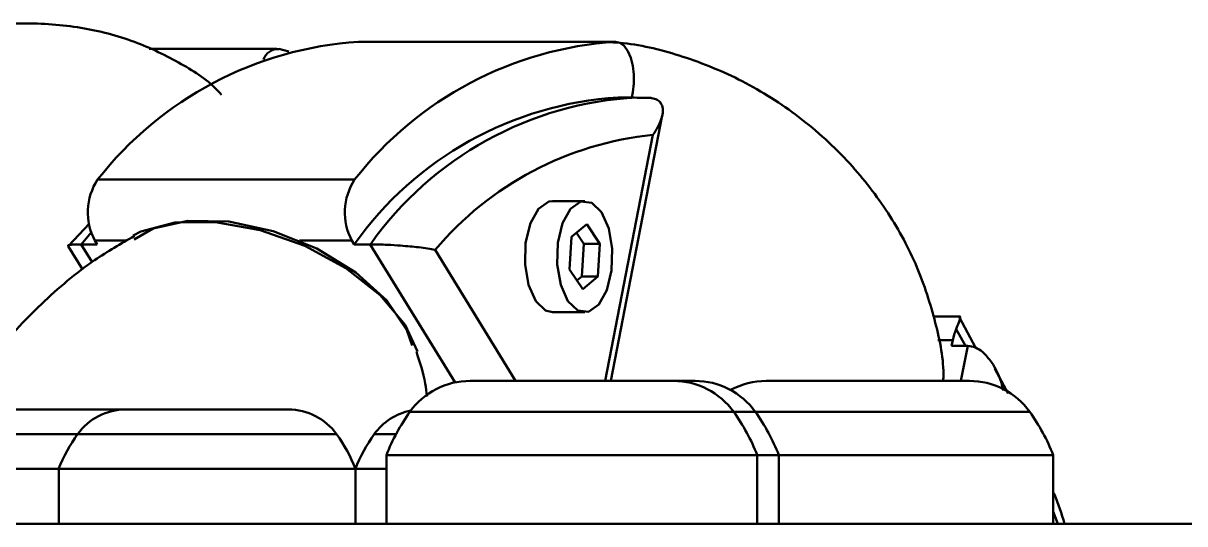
# Model space of a CAD drawing. Header units: millimetres. Extents: x 263 to 2983, y 441 to 2500.
# Drawn here: x 2161.67 to 2192.98, y 2486.1 to 2499.6 of the extents above; entities that cross this region are included whole.
import ezdxf

# ---------------------------------------------------------------- set-up
doc = ezdxf.new("R2010")
doc.units = ezdxf.units.MM
doc.header["$LTSCALE"] = 0.5
doc.layers.add('BOL', color=7, linetype='Continuous', lineweight=50)

msp = doc.modelspace()

# ---------------------------------------------------------------- linework, layer by layer
at = {"layer": 'BOL'}
for p, q in [((2177.634, 2499.096), (2170.706, 2499.096)), ((2168.501, 2498.907), (2165.059, 2498.907)), ((2168.559, 2498.901), (2168.827, 2498.833)), ((2178.137, 2497.596), (2177.704, 2497.596)), ((2178.076, 2497.596), (2178.103, 2497.734)), ((2178.6, 2497.582), (2178.217, 2497.583)), ((2177.509, 2489.95), (2178.897, 2497.107)), ((2177.356, 2489.95), (2178.643, 2496.586)), ((2163.674, 2495.379), (2170.602, 2495.379)), ((2176.805, 2494.8), (2175.939, 2494.8)), ((2163.453, 2494.197), (2162.887, 2493.588)), ((2176.86, 2494.178), (2176.452, 2493.833)), ((2177.213, 2493.645), (2176.86, 2494.178)), ((2163.503, 2493.952), (2163.231, 2493.632)), ((2163.602, 2493.732), (2163.664, 2493.632)), ((2164.457, 2493.732), (2163.602, 2493.732)), ((2170.531, 2493.732), (2169.114, 2493.732)), ((2170.531, 2493.732), (2170.592, 2493.632)), ((2176.452, 2493.833), (2176.398, 2492.955)), ((2176.78, 2493.645), (2176.582, 2493.943)), ((2162.88, 2493.581), (2163.272, 2492.941)), ((2163.231, 2493.632), (2163.664, 2493.632)), ((2163.231, 2493.632), (2163.526, 2493.15)), ((2171.025, 2493.632), (2170.592, 2493.632)), ((2173.309, 2489.907), (2171.025, 2493.632)), ((2172.773, 2493.484), (2174.94, 2489.95)), ((2176.725, 2492.767), (2176.78, 2493.645)), ((2176.78, 2493.645), (2177.213, 2493.645)), ((2177.158, 2492.767), (2177.213, 2493.645)), ((2176.398, 2492.955), (2176.751, 2492.422)), ((2176.595, 2492.657), (2176.725, 2492.767)), ((2176.725, 2492.767), (2177.158, 2492.767)), ((2176.751, 2492.422), (2177.158, 2492.767)), ((2175.939, 2491.8), (2176.805, 2491.8)), ((2186.906, 2491.683), (2186.203, 2491.683)), ((2187.344, 2490.847), (2186.913, 2491.663)), ((2187.076, 2490.896), (2186.82, 2491.348)), ((2186.727, 2491.045), (2186.328, 2491.045)), ((2186.727, 2491.045), (2186.698, 2490.896)), ((2187.131, 2490.896), (2186.698, 2490.896)), ((2186.948, 2489.95), (2187.131, 2490.896)), ((2188.218, 2489.611), (2187.863, 2490.274)), ((2173.717, 2489.95), (2173.923, 2489.95)), ((2173.923, 2489.95), (2177.499, 2489.95)), ((2177.499, 2489.95), (2179.197, 2489.95)), ((2179.197, 2489.95), (2179.725, 2489.95)), ((2179.725, 2489.95), (2179.78, 2489.95)), ((2181.698, 2489.95), (2182.053, 2489.95)), ((2182.053, 2489.95), (2185.787, 2489.95)), ((2185.787, 2489.95), (2187.178, 2489.95)), ((2160.794, 2489.179), (2163.876, 2489.179)), ((2163.876, 2489.179), (2164.431, 2489.179)), ((2164.431, 2489.179), (2164.918, 2489.179)), ((2164.918, 2489.179), (2168.001, 2489.179)), ((2168.001, 2489.179), (2168.815, 2489.179)), ((2172.093, 2489.116), (2178.117, 2489.116)), ((2178.117, 2489.116), (2180.821, 2489.116)), ((2180.821, 2489.116), (2181.404, 2489.116)), ((2181.404, 2489.116), (2188.802, 2489.116)), ((2159.008, 2488.512), (2163.132, 2488.512)), ((2163.132, 2488.512), (2170.114, 2488.512)), ((2171.132, 2488.512), (2171.717, 2488.512)), ((2171.457, 2487.95), (2171.457, 2486.096)), ((2171.457, 2487.95), (2178.359, 2487.95)), ((2178.359, 2487.95), (2181.457, 2487.95)), ((2181.457, 2486.096), (2181.457, 2487.95)), ((2181.457, 2487.95), (2182.04, 2487.95)), ((2182.04, 2486.096), (2182.04, 2487.95)), ((2182.04, 2487.95), (2189.438, 2487.95)), ((2189.438, 2486.096), (2189.438, 2487.95)), ((2158.957, 2487.579), (2162.623, 2487.579)), ((2162.623, 2487.579), (2162.623, 2486.096)), ((2162.623, 2487.579), (2170.623, 2487.579)), ((2170.623, 2486.096), (2170.623, 2487.579)), ((2170.623, 2487.579), (2171.457, 2487.579)), ((2189.565, 2486.096), (2189.438, 2486.427)), ((1512.739, 2486.096), (2400.823, 2486.096))]:
    msp.add_line(p, q, dxfattribs=at)
at = {"layer": 'BOL', "flags": 128}
for points in [[(2178.103, 2497.734), (2178.133, 2497.969), (2178.133, 2498.212), (2178.105, 2498.448), (2178.049, 2498.663), (2177.968, 2498.844), (2177.868, 2498.982), (2177.755, 2499.067), (2177.634, 2499.096)], [(2175.939, 2494.8), (2175.836, 2494.786), (2175.559, 2494.593), (2175.341, 2494.204), (2175.213, 2493.677), (2175.196, 2493.093), (2175.292, 2492.54), (2175.487, 2492.103)], [(2176.353, 2492.103), (2176.617, 2491.848), (2176.909, 2491.814), (2177.185, 2492.007), (2177.404, 2492.396), (2177.531, 2492.923), (2177.548, 2493.507), (2177.452, 2494.06), (2177.257, 2494.497), (2176.994, 2494.752), (2176.702, 2494.786), (2176.425, 2494.593), (2176.207, 2494.204), (2176.079, 2493.677), (2176.062, 2493.093), (2176.159, 2492.54), (2176.353, 2492.103)], [(2164.633, 2493.87), (2164.842, 2493.975), (2165.753, 2494.217), (2166.853, 2494.231), (2168.054, 2494.017), (2169.259, 2493.591), (2170.369, 2492.989), (2171.295, 2492.258), (2171.962, 2491.459), (2172.295, 2490.738)], [(2164.661, 2493.761), (2165.174, 2494.057), (2166.101, 2494.27), (2167.213, 2494.246), (2168.41, 2493.987), (2169.586, 2493.516), (2170.636, 2492.875), (2171.468, 2492.122), (2172.008, 2491.322), (2172.157, 2490.906)], [(2175.487, 2492.103), (2175.751, 2491.848), (2175.939, 2491.8)]]:
    msp.add_lwpolyline(points, dxfattribs=at)
at = {"layer": 'BOL'}
for centre, radius, start, end in [((2171.35, 2489.367), 9.75, 93.7836, 141.9296), ((2178.278, 2489.367), 9.75, 93.7836, 141.9296), ((2168.538, 2498.491), 0.41, 87.1734, 162.3275), ((2178.293, 2488.177), 9.437, 93.5797, 144.691), ((2178.71, 2488.197), 9.412, 93.0466, 144.7286), ((2179.55, 2487.765), 8.868, 95.8726, 139.841), ((2165.018, 2494.496), 1.609, 146.708, 208.343), ((2171.946, 2494.496), 1.608, 146.7015, 208.3494), ((2188.118, 2490.785), 1.415, 156.5708, 169.4298), ((2173.717, 2487.95), 2, 90, 144.3075), ((2179.197, 2487.95), 2, 35.6925, 90), ((2179.78, 2487.95), 2, 35.6925, 90), ((2181.698, 2487.95), 2, 90, 118.6582), ((2187.178, 2487.95), 2, 35.6925, 90), ((2164.431, 2487.579), 1.6, 90, 144.3075), ((2168.815, 2487.579), 1.6, 35.6925, 90), ((2172.431, 2487.579), 1.6, 101.3702, 144.3075), ((2176.457, 2485.981), 5.373, 144.3075, 158.5137), ((2176.457, 2485.981), 5.373, 21.4863, 35.6925), ((2177.04, 2485.981), 5.373, 21.4863, 35.6925), ((2184.438, 2485.981), 5.373, 21.4863, 35.6925), ((2166.623, 2486.004), 4.299, 144.3075, 158.5137), ((2166.623, 2486.004), 4.299, 21.4863, 35.6925), ((2174.623, 2486.004), 4.299, 144.3075, 158.5137)]:
    msp.add_arc(centre, radius, start, end, dxfattribs=at)
for points, knots in [([(2167.011, 2497.669), (2166.993, 2497.689), (2166.676, 2498.045), (2165.899, 2498.54), (2164.657, 2499.15), (2163.211, 2499.517), (2161.648, 2499.637), (2159.971, 2499.472), (2158.272, 2498.989), (2156.655, 2498.185), (2155.249, 2497.14), (2154.109, 2495.915), (2153.306, 2494.746), (2152.995, 2493.961), (2152.877, 2493.663)], [0, 0, 0, 0, 0.004597, 0.079364, 0.162492, 0.251099, 0.343526, 0.438592, 0.545697, 0.650566, 0.752216, 0.849929, 0.943137, 1, 1, 1, 1]), ([(2186.471, 2489.95), (2186.473, 2489.98), (2186.495, 2490.502), (2186.277, 2491.548), (2185.802, 2493.049), (2185.017, 2494.504), (2183.953, 2495.883), (2182.625, 2497.096), (2181.094, 2498.069), (2179.487, 2498.722), (2178.146, 2499.064), (2177.36, 2499.088), (2177.118, 2499.096)], [0, 0, 0, 0, 0.006514, 0.113449, 0.225351, 0.340716, 0.458319, 0.587174, 0.712444, 0.833087, 0.948396, 1, 1, 1, 1]), ([(2178.643, 2496.586), (2178.644, 2496.587), (2178.747, 2496.73), (2178.887, 2496.991), (2178.935, 2497.3), (2178.843, 2497.48), (2178.701, 2497.569), (2178.572, 2497.58), (2178.507, 2497.586)], [0, 0, 0, 0, 0.00298, 0.336052, 0.617228, 0.785568, 0.892377, 1, 1, 1, 1]), ([(2164.665, 2493.859), (2164.302, 2493.65), (2163.416, 2493.14), (2162.125, 2492.04), (2160.847, 2490.675), (2160.177, 2489.622), (2159.855, 2489.116)], [0, 0, 0, 0, 0.188865, 0.461821, 0.74143, 1, 1, 1, 1]), ([(2163.231, 2493.632), (2163.167, 2493.631), (2163.039, 2493.63), (2162.915, 2493.618), (2162.857, 2493.604), (2162.885, 2493.591), (2162.893, 2493.588)], [0, 0, 0, 0, 0.241914, 0.481911, 0.860289, 1, 1, 1, 1]), ([(2172.773, 2493.484), (2172.772, 2493.484), (2172.647, 2493.509), (2172.377, 2493.55), (2171.923, 2493.594), (2171.536, 2493.618), (2171.247, 2493.63), (2171.099, 2493.631), (2171.025, 2493.632)], [0, 0, 0, 0, 0.002998, 0.336089, 0.617248, 0.785573, 0.892401, 1, 1, 1, 1]), ([(2186.906, 2491.682), (2186.906, 2491.682), (2186.93, 2491.701), (2186.927, 2491.648), (2186.899, 2491.535), (2186.846, 2491.41), (2186.82, 2491.348)], [0, 0, 0, 0, 0.010775, 0.419138, 0.708887, 1, 1, 1, 1]), ([(2188.086, 2489.69), (2188.073, 2489.758), (2188.02, 2490.028), (2187.83, 2490.396), (2187.57, 2490.71), (2187.342, 2490.867), (2187.202, 2490.887), (2187.131, 2490.896)], [0, 0, 0, 0, 0.125155, 0.495654, 0.717493, 0.858223, 1, 1, 1, 1]), ([(2172.554, 2489.528), (2172.54, 2489.646), (2172.49, 2490.067), (2172.36, 2490.458), (2172.266, 2490.739)], [0, 0, 0, 0, 0.279116, 1, 1, 1, 1]), ([(2189.744, 2486.096), (2189.658, 2486.368), (2189.565, 2486.665), (2189.448, 2486.928), (2189.438, 2486.949)], [0, 0, 0, 0, 0.918106, 1, 1, 1, 1])]:
    msp.add_open_spline(points, degree=3, knots=knots, dxfattribs=at)

doc.saveas('drawing.dxf')
